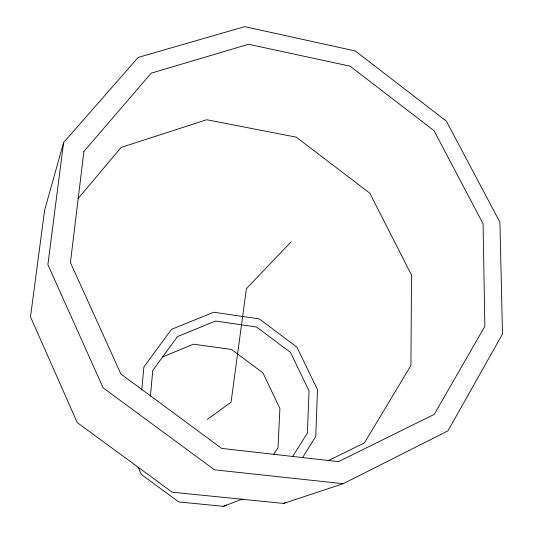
<?xml version="1.0" encoding="UTF-8"?>
<svg xmlns="http://www.w3.org/2000/svg" width="533" height="533" viewBox="0 0 533 533"><rect width="100%" height="100%" fill="white"/><g stroke="black" fill="none" stroke-linecap="round" stroke-linejoin="round"><path stroke-width="0.8" d="M150.433 396.026L152.744 370.468L177.469 336.596L215.459 321.053L256.526 327.002L290.472 352.386L309.06 390.876L307.388 433.142L292.544 456.648M141.751 389.976L143.91 366.891L171.539 329.334L213.766 312.231L259.265 318.921L296.848 347.043L317.488 389.65L315.756 436.534L302.577 457.567M63.6 142.558L47.863 264.641L103.142 387.851L214.459 469.82L343.245 483.697L447.947 430.864L502.499 334.024L499.921 222.208L446.394 121.158L355.271 50.968L244.74 26.65L138.167 57.437L63.6 142.558L44.625 210.182L30.501 316.829L77.225 422.589L172.186 492.186L283.556 503.445L343.245 483.697M273.542 454.676L278.006 447.72L279.912 408.518L262.922 372.86L231.509 349.461L193.379 344.185L162.652 356.937M78.078 198.636L121.138 147.414L206.757 119.732L296.295 137.174L369.782 193.153L411.543 275.061L410.923 365.498L364.425 442.896L328.055 460.759M291.111 241.809L246.399 288.639L231.056 402.208L207.33 419.391M283.556 503.445L285.781 502.339M138.027 466.981L141.432 474.557L178.795 501.933L223.467 506.35L226.418 504.911M223.467 506.35L242.355 499.008M83.914 151.419L70.423 262.522L120.911 374.046L221.655 448.406L338.488 461.645L434.255 414.361L484.85 326.329L483.078 223.793L434.069 130.738L350.148 66.199L248.538 44.272L151.212 73.168L83.914 151.419"/></g></svg>
